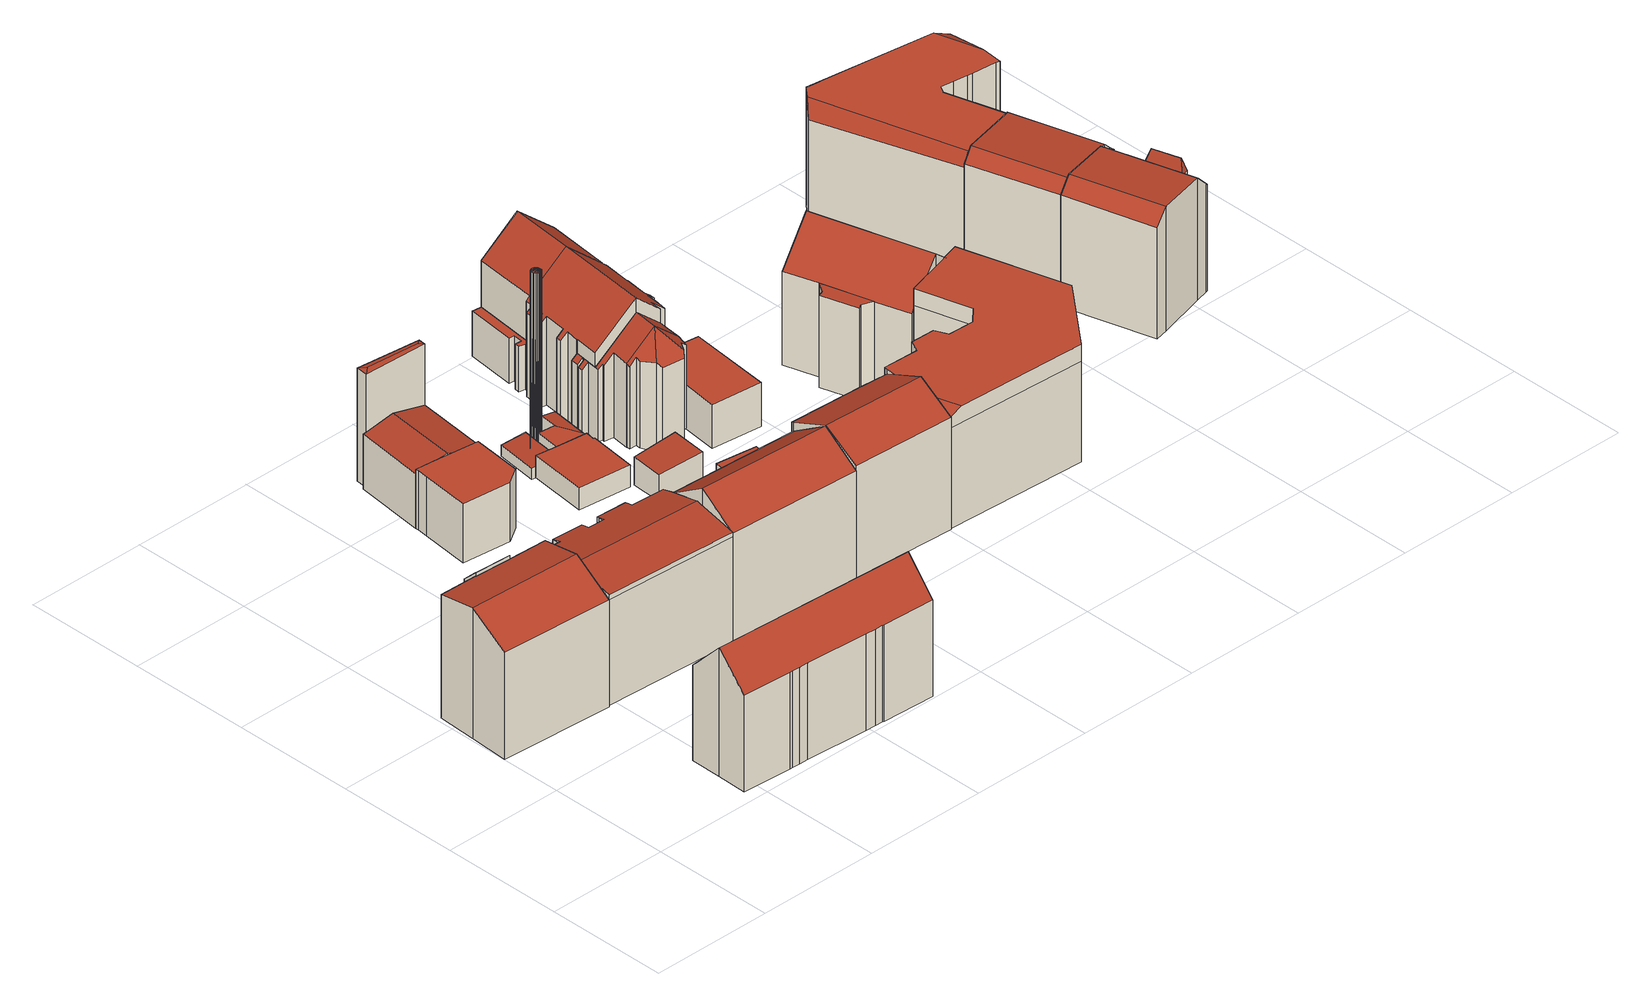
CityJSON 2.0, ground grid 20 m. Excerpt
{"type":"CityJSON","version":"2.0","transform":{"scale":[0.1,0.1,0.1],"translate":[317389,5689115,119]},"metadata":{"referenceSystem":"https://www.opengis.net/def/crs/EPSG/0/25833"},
"CityObjects":{
"building1":{"type":"Building","attributes":{"Gemeindeschluessel":14713000,"Geometrietyp2DReferenz":"3000","function":"31001_9998","roofType":"9999"},"children":["building1-1","building1-2"]},
"building1-1":{"type":"BuildingPart","attributes":{"Dachtyp_tdc":"tdcPolyFlatRoof","Dachneigung":44.52,"QualitaetDacherkennung":35,"Geometrietyp2DReferenz":"3000","roofType":"2100","measuredHeight":20.84},"parents":["building1"],"geometry":[{"type":"MultiSurface","lod":"2","boundaries":[[[0,1,2,3,4]],[[5,6,7,8,9]],[[6,0,4,7]],[[6,5,10,1,0]],[[4,3,11,8,7]],[[12,2,1,10]],[[12,11,3,2]],[[5,9,12,10]],[[9,8,11,12]]],"semantics":{"surfaces":[{"type":"WallSurface"},{"type":"RoofSurface"},{"type":"GroundSurface"},{"type":"ClosureSurface"}],"values":[0,0,0,1,2,0,3,0,3]}}]},
"building1-2":{"type":"BuildingPart","attributes":{"Dachtyp_tdc":"tdcGableRoof","Dachneigung":30.49,"QualitaetDacherkennung":50,"Geometrietyp2DReferenz":"3000","roofType":"3100","measuredHeight":21.43},"parents":["building1"],"geometry":[{"type":"MultiSurface","lod":"2","boundaries":[[[13,14,15,16]],[[14,9,8,15]],[[2,17,18,3]],[[17,19,20,18]],[[19,21,22,20]],[[21,23,24,22]],[[23,13,16,24]],[[19,17,2,12,9,14,13]],[[13,23,21,19]],[[16,15,8,11,3,18,20,22,24]],[[11,8,9,12]],[[2,3,11,12]]],"semantics":{"surfaces":[{"type":"WallSurface"},{"type":"RoofSurface"},{"type":"GroundSurface"},{"type":"ClosureSurface"}],"values":[0,0,0,0,0,0,0,1,1,2,3,3]}}]},
"building2":{"type":"Building","attributes":{"Dachtyp_tdc":"tdcGableRoof","Gemeindeschluessel":14713000,"Dachneigung":47.14,"QualitaetDacherkennung":61,"Geometrietyp2DReferenz":"3000","function":"31001_9998","roofType":"3100","measuredHeight":21.12},"geometry":[{"type":"MultiSurface","lod":"2","boundaries":[[[25,26,27,28]],[[26,29,30,27]],[[29,31,32,30]],[[31,33,34,32]],[[33,35,36,34]],[[35,37,38,36]],[[37,39,40,38]],[[39,41,42,40]],[[41,43,44,42]],[[43,45,46,44]],[[45,47,48,46]],[[47,49,50,48]],[[49,51,52,50]],[[51,53,54,52]],[[53,25,28,54]],[[49,47,45,43,41]],[[41,39,37,35,33,31,29,26,25,53,51,49]],[[28,27,30,32,34,36,38,40,42,44,46,48,50,52,54]]],"semantics":{"surfaces":[{"type":"WallSurface"},{"type":"RoofSurface"},{"type":"GroundSurface"}],"values":[0,0,0,0,0,0,0,0,0,0,0,0,0,0,0,1,1,2]}}]},
"building3":{"type":"Building","attributes":{"Dachtyp_tdc":"tdcFreeFormRoof","Gemeindeschluessel":14713000,"Dachneigung":14.01,"QualitaetDacherkennung":36,"Geometrietyp2DReferenz":"3000","function":"31001_9998","roofType":"5000","measuredHeight":19.44},"geometry":[{"type":"MultiSurface","lod":"2","boundaries":[[[21,55,56,57]],[[55,58,59,56]],[[58,60,61,59]],[[60,62,63,61]],[[62,64,65,63]],[[64,66,67,65]],[[66,68,69,67]],[[68,70,71,69]],[[70,72,73,71]],[[72,74,75,73]],[[74,76,77,75]],[[76,78,79,77]],[[78,80,81,79]],[[80,82,83,81]],[[82,21,57,83]],[[84,85,86,87]],[[88,74,72,89,90,91,64,62,92,93,94,85,84,95,96]],[[76,88,96,78]],[[78,96,95,80]],[[80,95,84,87,82]],[[21,86,85,94,55]],[[55,94,93,58]],[[58,93,92,60]],[[60,92,62]],[[64,91,66]],[[66,91,90,68]],[[68,90,89,70]],[[70,89,72]],[[74,88,76]],[[82,87,86,21]],[[57,56,59,61,63,65,67,69,71,73,75,77,79,81,83]]],"semantics":{"surfaces":[{"type":"WallSurface"},{"type":"RoofSurface"},{"type":"GroundSurface"}],"values":[0,0,0,0,0,0,0,0,0,0,0,0,0,0,0,1,1,0,0,0,0,0,0,0,0,0,0,0,0,0,2]}}]},
"building4":{"type":"Building","attributes":{"Gemeindeschluessel":14713000,"Geometrietyp2DReferenz":"3000","function":"31001_9998","roofType":"9999"},"children":["building4-1","building4-2","building4-3"]},
"building4-1":{"type":"BuildingPart","attributes":{"Dachtyp_tdc":"tdcPolyFlatRoof","Dachneigung":0,"QualitaetDacherkennung":38,"Geometrietyp2DReferenz":"3000","roofType":"1000","measuredHeight":9.65},"parents":["building4"],"geometry":[{"type":"MultiSurface","lod":"2","boundaries":[[[97,98,99,100,101]],[[98,102,103,99]],[[102,104,105,103]],[[104,106,107,105]],[[106,108,109,107]],[[108,110,111,112,109]],[[110,108,106,104,102,98,97,113,114,115]],[[100,99,103,105,107,109,112,116]],[[115,111,110]],[[101,113,97]],[[100,116,114,113,101]],[[116,112,111,115,114]]],"semantics":{"surfaces":[{"type":"WallSurface"},{"type":"RoofSurface"},{"type":"GroundSurface"},{"type":"ClosureSurface"}],"values":[0,0,0,0,0,0,1,2,0,0,3,3]}}]},
"building4-2":{"type":"BuildingPart","attributes":{"Dachtyp_tdc":"tdcFreeFormRoof","Dachneigung":13.26,"QualitaetDacherkennung":15,"Geometrietyp2DReferenz":"3000","roofType":"5000","measuredHeight":18.67},"parents":["building4"],"geometry":[{"type":"MultiSurface","lod":"2","boundaries":[[[117,118,119,120,121]],[[122,123,124,125,126]],[[123,117,121,124]],[[127,123,122]],[[128,127,122,118]],[[128,118,117]],[[127,128,117,123]],[[121,120,129,125,124]],[[126,130,119,118,122]],[[126,125,129,130]],[[129,120,119,130]]],"semantics":{"surfaces":[{"type":"WallSurface"},{"type":"RoofSurface"},{"type":"GroundSurface"},{"type":"ClosureSurface"}],"values":[0,0,0,1,1,1,1,2,0,3,3]}}]},
"building4-3":{"type":"BuildingPart","attributes":{"Dachtyp_tdc":"tdcGableRoof","Dachneigung":14.37,"QualitaetDacherkennung":28,"Geometrietyp2DReferenz":"3000","roofType":"3100","measuredHeight":9.9},"parents":["building4"],"geometry":[{"type":"MultiSurface","lod":"2","boundaries":[[[119,131,132,120]],[[131,101,100,132]],[[111,133,134,112]],[[133,126,125,134]],[[135,113,101,131,119,130]],[[130,126,133,111,115,135]],[[125,129,120,132,100,116,112,134]],[[129,125,126,130]],[[129,130,119,120]],[[114,113,135]],[[116,100,101,113,114]],[[115,114,135]],[[116,114,115,111,112]]],"semantics":{"surfaces":[{"type":"WallSurface"},{"type":"RoofSurface"},{"type":"GroundSurface"},{"type":"ClosureSurface"}],"values":[0,0,0,0,1,1,2,3,3,0,3,0,3]}}]},
"building5":{"type":"Building","attributes":{"Dachtyp_tdc":"tdcGableRoof","Gemeindeschluessel":14713000,"Dachneigung":33.71,"QualitaetDacherkennung":59,"Geometrietyp2DReferenz":"3000","function":"31001_9998","roofType":"3100","measuredHeight":21.84},"geometry":[{"type":"MultiSurface","lod":"2","boundaries":[[[136,137,138,139]],[[137,140,141,138]],[[140,142,143,141]],[[142,144,145,143]],[[144,146,147,145]],[[146,148,149,147]],[[148,136,139,149]],[[144,142,140,137,136]],[[136,148,146,144]],[[139,138,141,143,145,147,149]]],"semantics":{"surfaces":[{"type":"WallSurface"},{"type":"RoofSurface"},{"type":"GroundSurface"}],"values":[0,0,0,0,0,0,0,1,1,2]}}]},
"building6":{"type":"Building","attributes":{"Dachtyp_tdc":"tdcPolyFlatRoof","Gemeindeschluessel":14713000,"Dachneigung":0,"QualitaetDacherkennung":72,"Geometrietyp2DReferenz":"3000","function":"31001_9998","roofType":"1000","measuredHeight":3.54},"geometry":[{"type":"MultiSurface","lod":"2","boundaries":[[[150,151,152,153]],[[151,154,155,152]],[[154,156,157,155]],[[156,158,159,157]],[[158,160,161,159]],[[160,162,163,161]],[[162,150,153,163]],[[162,160,158,156,154,151,150]],[[153,152,155,157,159,161,163]]],"semantics":{"surfaces":[{"type":"WallSurface"},{"type":"RoofSurface"},{"type":"GroundSurface"}],"values":[0,0,0,0,0,0,0,1,2]}}]},
"building7":{"type":"Building","attributes":{"Dachtyp_tdc":"tdcPolyFlatRoof","Gemeindeschluessel":14713000,"Dachneigung":4.31,"QualitaetDacherkennung":55,"Geometrietyp2DReferenz":"3000","function":"31001_9998","roofType":"2100","measuredHeight":2.12},"geometry":[{"type":"MultiSurface","lod":"2","boundaries":[[[164,165,166,167]],[[165,168,169,166]],[[168,170,171,169]],[[170,172,173,171]],[[172,174,175,173]],[[174,164,167,175]],[[174,172,170,168,165,164]],[[167,166,169,171,173,175]]],"semantics":{"surfaces":[{"type":"WallSurface"},{"type":"RoofSurface"},{"type":"GroundSurface"}],"values":[0,0,0,0,0,0,1,2]}}]},
"building8":{"type":"Building","attributes":{"Stand_DGM":"2023","Stand_Basis-DLM":"2022","Gemeindeschluessel":"14713000","ObjektHoehe":29,"Stand_Laserscan":"2023","BodenHoehe":119.95,"Stand_3D-Stadtmodell":"2025","Geometrietyp2DReferenz":1000,"AbsoluteHoehe":148.95,"function":"51002_1290","roofType":"9999","measuredHeight":29},"geometry":[{"type":"MultiSurface","lod":"2","boundaries":[[[176,177,178]],[[176,178,179]],[[176,179,180]],[[176,180,181]],[[176,181,182]],[[176,182,183]],[[176,183,184]],[[176,184,185]],[[176,185,186]],[[176,186,187]],[[176,187,188]],[[176,188,189]],[[176,189,190]],[[176,190,191]],[[176,191,192]],[[176,192,193]],[[176,193,194]],[[176,194,195]],[[178,177,196]],[[178,196,197]],[[177,176,198]],[[177,198,196]],[[176,195,199]],[[176,199,198]],[[195,194,200]],[[195,200,199]],[[194,193,201]],[[194,201,200]],[[193,192,202]],[[193,202,201]],[[192,191,203]],[[192,203,202]],[[191,190,204]],[[191,204,203]],[[190,189,205]],[[190,205,204]],[[189,188,206]],[[189,206,205]],[[188,187,207]],[[188,207,206]],[[187,186,208]],[[187,208,207]],[[186,185,209]],[[186,209,208]],[[185,184,210]],[[185,210,209]],[[184,183,211]],[[184,211,210]],[[183,182,212]],[[183,212,211]],[[182,181,213]],[[182,213,212]],[[181,180,214]],[[181,214,213]],[[180,179,215]],[[180,215,214]],[[179,178,197]],[[179,197,215]],[[215,197,196]],[[215,196,198]],[[215,198,199]],[[215,199,200]],[[215,200,201]],[[215,201,202]],[[215,202,203]],[[215,203,204]],[[215,204,205]],[[215,205,206]],[[215,206,207]],[[215,207,208]],[[215,208,209]],[[215,209,210]],[[215,210,211]],[[215,211,212]],[[215,212,213]],[[215,213,214]]],"semantics":{"surfaces":[{"type":"RoofSurface"},{"type":"WallSurface"},{"type":"GroundSurface"}],"values":[0,0,0,0,0,0,0,0,0,0,0,0,0,0,0,0,0,0,1,1,1,1,1,1,1,1,1,1,1,1,1,1,1,1,1,1,1,1,1,1,1,1,1,1,1,1,1,1,1,1,1,1,1,1,1,1,1,1,2,2,2,2,2,2,2,2,2,2,2,2,2,2,2,2,2,2]}}]},
"building9":{"type":"Building","attributes":{"Gemeindeschluessel":14713000,"Geometrietyp2DReferenz":"3000","function":"31001_9998","roofType":"9999"},"children":["building9-1","building9-2"]},
"building9-1":{"type":"BuildingPart","attributes":{"Dachtyp_tdc":"tdcPolyFlatRoof","Dachneigung":8.33,"QualitaetDacherkennung":67,"Geometrietyp2DReferenz":"3000","roofType":"2100","measuredHeight":3.54},"parents":["building9"],"geometry":[{"type":"MultiSurface","lod":"2","boundaries":[[[216,217,218,219]],[[217,220,161,218]],[[216,219,221,222]],[[222,223,220,217,216]],[[219,218,161,221]],[[221,161,220,223,222]]],"semantics":{"surfaces":[{"type":"WallSurface"},{"type":"RoofSurface"},{"type":"GroundSurface"},{"type":"ClosureSurface"}],"values":[0,0,0,1,2,3]}}]},
"building9-2":{"type":"BuildingPart","attributes":{"Dachtyp_tdc":"tdcPolyFlatRoof","Dachneigung":0,"QualitaetDacherkennung":76,"Geometrietyp2DReferenz":"3000","roofType":"1000","measuredHeight":3.52},"parents":["building9"],"geometry":[{"type":"MultiSurface","lod":"2","boundaries":[[[224,225,159,161,220]],[[225,226,227,159]],[[226,222,221,227]],[[222,226,225,224,223]],[[161,159,227,221]],[[220,223,224]],[[161,221,222,223,220]]],"semantics":{"surfaces":[{"type":"WallSurface"},{"type":"RoofSurface"},{"type":"GroundSurface"},{"type":"ClosureSurface"}],"values":[0,0,0,1,2,0,3]}}]},
"building10":{"type":"Building","attributes":{"Dachtyp_tdc":"tdcPolyFlatRoof","Gemeindeschluessel":14713000,"Dachneigung":3.86,"QualitaetDacherkennung":63,"Geometrietyp2DReferenz":"3000","function":"31001_9998","roofType":"2100","measuredHeight":4.64},"geometry":[{"type":"MultiSurface","lod":"2","boundaries":[[[228,229,230,231]],[[229,232,233,230]],[[232,234,235,233]],[[234,228,231,235]],[[234,232,229,228]],[[231,230,233,235]]],"semantics":{"surfaces":[{"type":"WallSurface"},{"type":"RoofSurface"},{"type":"GroundSurface"}],"values":[0,0,0,0,1,2]}}]},
"building11":{"type":"Building","attributes":{"Gemeindeschluessel":14713000,"Geometrietyp2DReferenz":"3000","function":"31001_9998","roofType":"9999"},"children":["building11-1","building11-2"]},
"building11-1":{"type":"BuildingPart","attributes":{"Dachtyp_tdc":"tdcGableRoof","Dachneigung":24.78,"QualitaetDacherkennung":55,"Geometrietyp2DReferenz":"3000","roofType":"3100","measuredHeight":21.77},"parents":["building11"],"geometry":[{"type":"MultiSurface","lod":"2","boundaries":[[[236,237,238,239]],[[237,240,241,238]],[[240,242,243,244,241]],[[245,246,247]],[[245,248,249,246]],[[248,250,251,249]],[[250,252,253,251]],[[252,254,255,253]],[[254,236,239,255]],[[250,248,245,242,240,237,236]],[[236,254,252,250]],[[239,238,241,244,246,249,251,253,255]],[[247,243,242,245]],[[247,246,244,243]]],"semantics":{"surfaces":[{"type":"WallSurface"},{"type":"RoofSurface"},{"type":"GroundSurface"},{"type":"ClosureSurface"}],"values":[0,0,0,0,0,0,0,0,0,1,1,2,0,3]}}]},
"building11-2":{"type":"BuildingPart","attributes":{"Dachtyp_tdc":"tdcPolyFlatRoof","Dachneigung":6.2,"QualitaetDacherkennung":37,"Geometrietyp2DReferenz":"3000","roofType":"2100","measuredHeight":16.85},"parents":["building11"],"geometry":[{"type":"MultiSurface","lod":"2","boundaries":[[[256,257,258,259]],[[257,260,261,258]],[[260,247,246,261]],[[243,262,263,244]],[[262,264,265,263]],[[264,256,259,265]],[[264,262,243,247,260,257,256]],[[259,258,261,246,244,263,265]],[[244,246,247,243]]],"semantics":{"surfaces":[{"type":"WallSurface"},{"type":"RoofSurface"},{"type":"GroundSurface"},{"type":"ClosureSurface"}],"values":[0,0,0,0,0,0,1,2,3]}}]},
"building12":{"type":"Building","attributes":{"Dachtyp_tdc":"tdcPolyFlatRoof","Gemeindeschluessel":14713000,"Dachneigung":8.01,"QualitaetDacherkennung":72,"Geometrietyp2DReferenz":"3000","function":"31001_9998","roofType":"2100","measuredHeight":3.77},"geometry":[{"type":"MultiSurface","lod":"2","boundaries":[[[266,267,268,269]],[[267,270,271,268]],[[270,272,273,271]],[[272,266,269,273]],[[272,270,267,266]],[[269,268,271,273]]],"semantics":{"surfaces":[{"type":"WallSurface"},{"type":"RoofSurface"},{"type":"GroundSurface"}],"values":[0,0,0,0,1,2]}}]},
"building13":{"type":"Building","attributes":{"name":"Katholisch-apostolische Kirche","Gemeindeschluessel":14713000,"QualitaetDacherkennung":100,"Geometrietyp2DReferenz":"3000","function":"31001_3041","roofType":"9999"},"children":["building13-1","building13-2","building13-3","building13-4","building13-5","building13-6"]},
"building13-1":{"type":"BuildingPart","attributes":{"Dachtyp_tdc":"tdcTentRoof","Dachneigung":42.34,"QualitaetDacherkennung":100,"Geometrietyp2DReferenz":"3000","roofType":"3500","measuredHeight":17.84},"parents":["building13"],"geometry":[{"type":"MultiSurface","lod":"2","boundaries":[[[274,275,276,277]],[[278,279,280,281]],[[279,282,283,280]],[[282,284,285,283]],[[284,286,287,285]],[[286,288,289,287]],[[288,290,291,289]],[[290,292,293,291]],[[292,294,295,293]],[[294,274,277,295]],[[284,282,279,278,296]],[[296,290,288,286,284]],[[296,275,274,294,292,290]],[[277,276,297,281,280,283,285,287,289,291,293,295]],[[275,296,297,276]],[[296,278,281,297]]],"semantics":{"surfaces":[{"type":"WallSurface"},{"type":"RoofSurface"},{"type":"GroundSurface"},{"type":"ClosureSurface"}],"values":[0,0,0,0,0,0,0,0,0,0,1,1,1,2,3,3]}}]},
"building13-2":{"type":"BuildingPart","attributes":{"Dachtyp_tdc":"tdcGableRoof","Dachneigung":41.23,"QualitaetDacherkennung":100,"Geometrietyp2DReferenz":"3000","roofType":"3100","measuredHeight":20.53},"parents":["building13"],"geometry":[{"type":"MultiSurface","lod":"2","boundaries":[[[298,299,300,301,302,303]],[[299,304,305,300]],[[304,306,307,305]],[[306,308,309,307]],[[308,310,311,309]],[[310,312,313,311]],[[312,314,315,313]],[[314,316,317,318,319,315]],[[320,321,322,323,324,325]],[[321,326,327,322]],[[326,328,329,327]],[[328,330,331,329]],[[330,332,333,331]],[[332,334,335,333]],[[334,336,337,335]],[[336,338,339,337]],[[338,340,341,339]],[[340,342,343,341]],[[342,344,345,343]],[[344,346,347,345]],[[346,348,349,350,347]],[[351,352,348,346,344,342,340,338,336,334,332,330,328,326,321,320,353,354,355]],[[355,316,314,312,310,308,306,304,299,298,356,357,358,351]],[[359,301,300,305,307,309,311,313,315,319,360,361,362,323,322,327,329,331,333,335,337,339,341,343,345,347,350,363,364,365,366]],[[298,303,367,356]],[[302,301,359,368]],[[303,302,368,367]],[[360,319,318,369]],[[370,317,316,355]],[[370,369,318,317]],[[354,371,370,355]],[[372,361,360,369]],[[369,370,371,372]],[[362,361,372,373]],[[374,371,354,353]],[[374,373,372,371]],[[320,325,374,353]],[[324,323,362,373]],[[325,324,373,374]],[[375,349,348,352]],[[375,363,350,349]],[[364,363,375,352,351]],[[358,376,377,365,364,351]],[[357,378,376,358]],[[379,366,365,377]],[[378,379,377,376]],[[359,366,379,368]],[[367,378,357,356]],[[367,368,379,378]]],"semantics":{"surfaces":[{"type":"WallSurface"},{"type":"RoofSurface"},{"type":"GroundSurface"},{"type":"ClosureSurface"}],"values":[0,0,0,0,0,0,0,0,0,0,0,0,0,0,0,0,0,0,0,0,0,1,1,2,0,0,3,0,0,3,0,0,3,0,0,3,0,0,3,0,3,3,3,0,0,3,0,0,3]}}]},
"building13-3":{"type":"BuildingPart","attributes":{"Dachtyp_tdc":"tdcPolyFlatRoof","Dachneigung":0,"QualitaetDacherkennung":100,"Geometrietyp2DReferenz":"3000","roofType":"1000","measuredHeight":7.32},"parents":["building13"],"geometry":[{"type":"MultiSurface","lod":"2","boundaries":[[[380,381,382,383]],[[381,384,385,382]],[[384,386,387,385]],[[386,388,389,387]],[[388,390,391,389]],[[390,392,393,391]],[[392,394,395,393]],[[394,396,397,395]],[[396,398,399,397]],[[398,400,401,399]],[[400,402,403,401]],[[402,303,302,403]],[[367,303,402,400,398,396,394,392,390,388,386,384,381,380,376,378]],[[379,377,383,382,385,387,389,391,393,395,397,399,401,403,302,368]],[[377,379,378,376]],[[383,377,376,380]],[[368,302,303,367]],[[379,368,367,378]]],"semantics":{"surfaces":[{"type":"WallSurface"},{"type":"RoofSurface"},{"type":"GroundSurface"},{"type":"ClosureSurface"}],"values":[0,0,0,0,0,0,0,0,0,0,0,0,1,2,3,3,3,3]}}]},
"building13-4":{"type":"BuildingPart","attributes":{"Dachtyp_tdc":"tdcPolyFlatRoof","Dachneigung":0,"QualitaetDacherkennung":100,"Geometrietyp2DReferenz":"3000","roofType":"1000","measuredHeight":7.46},"parents":["building13"],"geometry":[{"type":"MultiSurface","lod":"2","boundaries":[[[349,404,405,350]],[[404,406,407,405]],[[406,408,409,407]],[[408,410,411,409]],[[410,412,413,411]],[[412,414,415,413]],[[414,416,417,415]],[[416,418,419,417]],[[418,416,414,412,410,408,406,404,349,375]],[[363,350,405,407,409,411,413,415,417,419]],[[350,363,375,349]],[[419,418,375,363]]],"semantics":{"surfaces":[{"type":"WallSurface"},{"type":"RoofSurface"},{"type":"GroundSurface"},{"type":"ClosureSurface"}],"values":[0,0,0,0,0,0,0,0,1,2,3,3]}}]},
"building13-5":{"type":"BuildingPart","attributes":{"Dachtyp_tdc":"tdcGableRoof","Dachneigung":41.23,"QualitaetDacherkennung":100,"Geometrietyp2DReferenz":"3000","roofType":"3100","measuredHeight":20.52},"parents":["building13"],"geometry":[{"type":"MultiSurface","lod":"2","boundaries":[[[420,421,422,419,418]],[[421,423,380,383,424,422]],[[421,420,352,351]],[[351,425,423,421]],[[364,363,419,422,424,365]],[[352,375,363,364,351]],[[418,375,352,420]],[[418,419,363,375]],[[365,424,383,377]],[[376,380,423,425,358]],[[376,377,383,380]],[[358,425,351]],[[364,365,377,376,358,351]]],"semantics":{"surfaces":[{"type":"WallSurface"},{"type":"RoofSurface"},{"type":"GroundSurface"},{"type":"ClosureSurface"}],"values":[0,0,1,1,2,3,0,3,0,0,3,0,3]}}]},
"building13-6":{"type":"BuildingPart","attributes":{"Dachtyp_tdc":"tdcGableRoof","Dachneigung":41.24,"QualitaetDacherkennung":100,"Geometrietyp2DReferenz":"3000","roofType":"3100","measuredHeight":17.86},"parents":["building13"],"geometry":[{"type":"MultiSurface","lod":"2","boundaries":[[[426,427,428,429]],[[427,430,431,428]],[[430,432,433,431]],[[432,434,435,433]],[[434,436,437,435]],[[436,438,439,437]],[[438,440,441,439]],[[440,442,443,441]],[[442,444,445,443]],[[444,325,324,445]],[[317,278,281,446,318]],[[275,447,448,449,276]],[[447,426,429,448]],[[296,278,317,370]],[[370,371,374,325,444,442,440,438,436,434,432,430,427,426,447,275,296]],[[429,428,431,433,435,437,439,441,443,445,324,373,372,369,318,446,450,449,448]],[[373,324,325,374]],[[372,373,374,371]],[[369,372,371,370]],[[317,318,369,370]],[[450,446,281,297]],[[281,278,296,297]],[[276,449,450,297]],[[297,296,275,276]]],"semantics":{"surfaces":[{"type":"WallSurface"},{"type":"RoofSurface"},{"type":"GroundSurface"},{"type":"ClosureSurface"}],"values":[0,0,0,0,0,0,0,0,0,0,0,0,0,1,1,2,3,3,3,3,0,3,0,3]}}]},
"building14":{"type":"Building","attributes":{"name":"Katholisch-apostolische Kirche","Dachtyp_tdc":"tdcPolyFlatRoof","Gemeindeschluessel":14713000,"Dachneigung":0,"QualitaetDacherkennung":100,"Geometrietyp2DReferenz":"3000","function":"31001_9998","roofType":"1000","measuredHeight":7.25},"geometry":[{"type":"MultiSurface","lod":"2","boundaries":[[[451,452,453,454]],[[452,455,456,453]],[[455,457,458,456]],[[457,459,460,458]],[[459,461,462,460]],[[461,463,464,462]],[[463,465,466,464]],[[465,451,454,466]],[[465,463,461,459,457,455,452,451]],[[454,453,456,458,460,462,464,466]]],"semantics":{"surfaces":[{"type":"WallSurface"},{"type":"RoofSurface"},{"type":"GroundSurface"}],"values":[0,0,0,0,0,0,0,0,1,2]}}]},
"building15":{"type":"Building","attributes":{"Dachtyp_tdc":"tdcPolyFlatRoof","Gemeindeschluessel":14713000,"Dachneigung":9.38,"QualitaetDacherkennung":43,"Geometrietyp2DReferenz":"3000","function":"31001_9998","roofType":"2100","measuredHeight":3.77},"geometry":[{"type":"MultiSurface","lod":"2","boundaries":[[[467,468,469,462]],[[468,470,471,469]],[[470,472,466,471]],[[472,467,462,466]],[[472,470,468,467]],[[462,469,471,466]]],"semantics":{"surfaces":[{"type":"WallSurface"},{"type":"RoofSurface"},{"type":"GroundSurface"}],"values":[0,0,0,0,1,2]}}]},
"building16":{"type":"Building","attributes":{"Dachtyp_tdc":"tdcFreeFormRoof","Gemeindeschluessel":14713000,"Dachneigung":0.407,"QualitaetDacherkennung":38,"Geometrietyp2DReferenz":"3000","function":"31001_9998","roofType":"5000","measuredHeight":19.41},"geometry":[{"type":"MultiSurface","lod":"2","boundaries":[[[473,474,475,476]],[[474,477,478,475]],[[477,479,480,478]],[[479,481,482,480]],[[481,483,484,482]],[[483,485,486,484]],[[485,487,488,486]],[[487,489,490,488]],[[489,491,492,490]],[[491,493,494,492]],[[493,495,496,494]],[[495,497,498,496]],[[497,473,476,498]],[[499,500,501,474]],[[502,503,504]],[[500,505,506,507,508,509,510,511,512,513,503,502,514,501]],[[474,501,514,477]],[[477,514,502,504,479]],[[479,504,503,513,481]],[[481,513,512,483]],[[483,512,511,485]],[[485,511,510,487]],[[487,510,509,489]],[[489,509,508,491]],[[491,508,507,493]],[[493,507,506,495]],[[495,506,505,497]],[[497,505,500,499,473]],[[473,499,474]],[[476,475,478,480,482,484,486,488,490,492,494,496,498]]],"semantics":{"surfaces":[{"type":"WallSurface"},{"type":"RoofSurface"},{"type":"GroundSurface"}],"values":[0,0,0,0,0,0,0,0,0,0,0,0,0,1,1,1,0,0,0,0,0,0,0,0,0,0,0,0,0,2]}}]},
"building17":{"type":"Building","attributes":{"Gemeindeschluessel":14713000,"Geometrietyp2DReferenz":"3000","function":"31001_9998","roofType":"9999"},"children":["building17-1","building17-2"]},
"building17-1":{"type":"BuildingPart","attributes":{"Dachtyp_tdc":"tdcPolyFlatRoof","Dachneigung":8.04,"QualitaetDacherkennung":56,"Geometrietyp2DReferenz":"3000","roofType":"2100","measuredHeight":15.46},"parents":["building17"],"geometry":[{"type":"MultiSurface","lod":"2","boundaries":[[[515,516,517]],[[515,518,519,516]],[[518,520,521,519]],[[520,522,523,521]],[[522,524,525,523]],[[524,526,527,528,525]],[[526,524,522,520,518,515]],[[516,519,521,523,525,528]],[[515,517,527,526]],[[517,516,528,527]]],"semantics":{"surfaces":[{"type":"WallSurface"},{"type":"RoofSurface"},{"type":"GroundSurface"},{"type":"ClosureSurface"}],"values":[0,0,0,0,0,0,1,2,0,3]}}]},
"building17-2":{"type":"BuildingPart","attributes":{"Dachtyp_tdc":"tdcGableRoof","Dachneigung":40.9,"QualitaetDacherkennung":68,"Geometrietyp2DReferenz":"3000","roofType":"3100","measuredHeight":21.23},"parents":["building17"],"geometry":[{"type":"MultiSurface","lod":"2","boundaries":[[[527,526,528]],[[526,529,530,528]],[[529,531,532,530]],[[531,533,534,532]],[[533,535,536,534]],[[535,537,538,536]],[[537,539,540,538]],[[539,541,542,540]],[[541,517,516,542]],[[537,535,533,531]],[[531,529,526,527,517,541,539,537]],[[516,528,530,532,534,536,538,540,542]],[[527,528,516,517]]],"semantics":{"surfaces":[{"type":"WallSurface"},{"type":"RoofSurface"},{"type":"GroundSurface"},{"type":"ClosureSurface"}],"values":[0,0,0,0,0,0,0,0,0,1,1,2,3]}}]},
"building18":{"type":"Building","attributes":{"Gemeindeschluessel":14713000,"Geometrietyp2DReferenz":"3000","function":"31001_9998","roofType":"9999"},"children":["building18-1","building18-2"]},
"building18-1":{"type":"BuildingPart","attributes":{"Dachtyp_tdc":"tdcCutGableRoof","Dachneigung":2.86,"QualitaetDacherkennung":80,"Geometrietyp2DReferenz":"3000","roofType":"9999","measuredHeight":20.41},"parents":["building18"],"geometry":[{"type":"MultiSurface","lod":"2","boundaries":[[[543,544,545,546]],[[544,547,548,545]],[[549,550,551,552]],[[550,553,554,551]],[[553,555,556,554]],[[555,557,558,556]],[[557,559,560,558]],[[559,561,562,560]],[[561,563,564,562]],[[563,565,566,564]],[[565,567,568,566]],[[567,543,546,568]],[[557,555,553,550,549,547,544,543,567]],[[565,563,561,559]],[[567,565,559,557]],[[546,545,548,552,551,554,556,558,560,562,564,566,568]],[[549,552,548,547]]],"semantics":{"surfaces":[{"type":"WallSurface"},{"type":"RoofSurface"},{"type":"GroundSurface"},{"type":"ClosureSurface"}],"values":[0,0,0,0,0,0,0,0,0,0,0,0,1,1,1,2,3]}}]},
"building18-2":{"type":"BuildingPart","attributes":{"Dachtyp_tdc":"tdcFreeFormRoof","Dachneigung":74.32,"QualitaetDacherkennung":33,"Geometrietyp2DReferenz":"3000","roofType":"5000","measuredHeight":19.9},"parents":["building18"],"geometry":[{"type":"MultiSurface","lod":"2","boundaries":[[[569,570,571,572]],[[570,573,552,571]],[[573,549,552]],[[569,572,548,547]],[[574,573,570]],[[575,574,570,569]],[[575,569,547]],[[574,575,547,573]],[[572,571,552,548]],[[549,573,547]],[[547,548,552,549]]],"semantics":{"surfaces":[{"type":"WallSurface"},{"type":"RoofSurface"},{"type":"GroundSurface"},{"type":"ClosureSurface"}],"values":[0,0,0,0,1,1,1,1,2,0,3]}}]},
"building19":{"type":"Building","attributes":{"Gemeindeschluessel":14713000,"Geometrietyp2DReferenz":"3000","function":"31001_9998","roofType":"9999"},"children":["building19-1","building19-2"]},
"building19-1":{"type":"BuildingPart","attributes":{"Dachtyp_tdc":"tdcCutGableRoof","Dachneigung":2.68,"QualitaetDacherkennung":86,"Geometrietyp2DReferenz":"3000","roofType":"9999","measuredHeight":19.78},"parents":["building19"],"geometry":[{"type":"MultiSurface","lod":"2","boundaries":[[[576,577,578,579,580]],[[581,582,583,584]],[[582,585,586,583]],[[585,587,588,586]],[[587,589,590,588]],[[589,563,591,590]],[[563,592,593,591]],[[592,594,595,593]],[[594,596,597,595]],[[596,598,599,597]],[[598,576,580,599]],[[594,592,563,589]],[[587,585,582,581,577,576,598]],[[589,587,598,596,594]],[[580,579,584,583,586,588,590,591,593,595,597,599]],[[577,579,578]],[[581,584,579,577]]],"semantics":{"surfaces":[{"type":"WallSurface"},{"type":"RoofSurface"},{"type":"GroundSurface"},{"type":"ClosureSurface"}],"values":[0,0,0,0,0,0,0,0,0,0,0,1,1,1,2,3,3]}}]},
"building19-2":{"type":"BuildingPart","attributes":{"Dachtyp_tdc":"tdcPolyFlatRoof","Dachneigung":43.07,"QualitaetDacherkennung":60,"Geometrietyp2DReferenz":"3000","roofType":"2100","measuredHeight":17.02},"parents":["building19"],"geometry":[{"type":"MultiSurface","lod":"2","boundaries":[[[578,600,601,579]],[[600,602,603,601]],[[602,604,605,603]],[[604,581,584,605]],[[604,602,600,578,577,581]],[[605,579,601,603,605,584]],[[577,579,605,604,581]],[[578,579,577]]],"semantics":{"surfaces":[{"type":"WallSurface"},{"type":"RoofSurface"},{"type":"GroundSurface"},{"type":"ClosureSurface"}],"values":[0,0,0,0,1,2,3,3]}}]},
"building20":{"type":"Building","attributes":{"Dachtyp_tdc":"tdcFreeFormRoof","Gemeindeschluessel":14713000,"Dachneigung":0.636,"QualitaetDacherkennung":50,"Geometrietyp2DReferenz":"3000","function":"31001_9998","roofType":"5000","measuredHeight":19.36},"geometry":[{"type":"MultiSurface","lod":"2","boundaries":[[[606,607,608,609]],[[607,610,611,608]],[[610,612,613,611]],[[612,614,615,613]],[[614,616,617,615]],[[616,618,619,617]],[[618,620,621,619]],[[620,622,623,621]],[[622,624,625,623]],[[624,626,627,625]],[[626,628,629,627]],[[628,630,631,629]],[[630,606,609,631]],[[626,632,633,628]],[[634,606,635]],[[632,624,622,620,618,616,614,612,610,607,634,635,630,633]],[[606,630,635]],[[607,606,634]],[[630,628,633]],[[626,624,632]],[[609,608,611,613,615,617,619,621,623,625,627,629,631]]],"semantics":{"surfaces":[{"type":"WallSurface"},{"type":"RoofSurface"},{"type":"GroundSurface"}],"values":[0,0,0,0,0,0,0,0,0,0,0,0,0,1,1,1,0,0,0,0,2]}}]}
},
"vertices":[
[134,448,189],[132,424,212],[132,424,206],[132,424,4],[134,448,4],[72,428,211],[73,451,189],[73,451,4],[72,428,4],[72,428,206],[72,427,212],[72,427,4],[72,427,206],
[5,365,218],[8,429,206],[8,429,4],[5,365,4],[196,422,206],[196,422,4],[192,357,218],[192,357,4],[187,290,179],[187,290,4],[1,300,180],[1,300,4],
[423,8,163],[411,8,163],[411,8,5],[423,8,5],[394,9,163],[394,9,5],[291,15,163],[291,15,5],[276,15,163],[276,15,5],[263,16,163],[263,16,5],[259,16,163],[259,16,5],[177,21,163],[177,21,5],[178,70,216],[178,70,5],[179,121,162],[179,121,5],[349,112,161],[349,112,5],[519,103,162],[519,103,5],[516,53,216],[516,53,5],[513,3,163],[513,3,5],[426,7,163],[426,7,5],
[196,422,179],[196,422,6],[187,290,6],[196,431,179],[196,431,6],[231,429,179],[231,429,6],[232,444,179],[232,444,6],[283,441,179],[283,441,6],[282,426,179],[282,426,6],[310,425,179],[310,425,6],[311,436,179],[311,436,6],[311,440,179],[311,440,6],[361,437,179],[361,437,6],[360,423,179],[360,423,6],[415,420,179],[415,420,6],[415,404,179],[415,404,6],[408,279,179],[408,279,6],[412,351,200],[192,362,200],[187,290,187],[408,279,187],[360,423,183],[311,436,180],[310,425,183],[282,426,183],[231,429,183],[196,431,183],[196,422,185],[415,404,187],[415,420,183],
[394,753,104],[385,672,104],[385,672,7],[394,753,7],[394,753,93],[358,655,104],[358,655,7],[278,663,104],[278,663,7],[287,742,104],[287,742,7],[289,760,104],[289,760,7],[289,765,104],[289,765,96],[289,765,7],[352,758,104],[343,759,104],[329,761,104],[343,759,7],
[415,888,192],[414,876,192],[414,876,92],[414,876,7],[415,888,7],[308,880,192],[310,899,192],[310,899,7],[308,880,7],[308,880,98],[319,889,194],[408,882,193],[356,878,7],[356,878,106],
[400,753,92],[400,753,7],[303,880,97],[303,880,7],[343,759,106],
[411,341,226],[415,404,184],[415,404,8],[411,341,8],[420,404,184],[420,404,8],[634,393,184],[634,393,8],[631,329,226],[631,329,8],[628,267,185],[628,267,8],[408,279,185],[408,279,8],
[570,710,45],[560,631,45],[560,631,9],[570,710,9],[474,641,45],[474,641,9],[485,736,45],[485,736,9],[520,731,45],[520,731,9],[570,725,45],[570,725,9],[568,710,45],[568,710,9],
[520,731,29],[485,736,27],[485,736,8],[520,731,8],[479,737,26],[479,737,8],[488,805,26],[488,805,8],[529,800,29],[529,800,8],[525,772,29],[525,772,8],
[541,787,299],[541,789,299],[539,791,299],[537,792,299],[535,793,299],[533,793,299],[531,792,299],[529,791,299],[527,789,299],[527,787,299],[527,784,299],[527,782,299],[529,780,299],[531,779,299],[533,778,299],[535,778,299],[537,779,299],[539,780,299],[541,782,299],[541,784,299],[541,789,9],[539,791,9],[541,787,9],[541,784,9],[541,782,9],[539,780,9],[537,779,9],[535,778,9],[533,778,9],[531,779,9],[529,780,9],[527,782,9],[527,784,9],[527,787,9],[527,789,9],[529,791,9],[531,792,9],[533,793,9],[535,793,9],[537,792,9],
[556,797,44],[579,795,41],[579,795,9],[556,797,9],[570,725,41],[553,769,9],[553,769,44],[554,765,44],
[570,725,44],[520,731,44],[525,772,44],[525,772,9],
[564,581,52],[567,631,55],[567,631,9],[564,581,9],[646,633,56],[646,633,9],[644,578,52],[644,578,9],
[631,329,227],[634,393,198],[634,393,10],[631,329,10],[635,398,196],[635,398,10],[691,395,196],[691,395,178],[691,395,10],[761,392,196],[761,392,10],[761,392,178],[805,389,196],[805,389,10],[802,321,227],[802,321,10],[798,259,193],[798,259,10],[628,267,193],[628,267,10],
[743,411,176],[748,405,177],[748,405,10],[743,411,10],[747,392,178],[747,392,10],[692,408,177],[692,408,10],[696,414,176],[696,414,10],
[639,486,37],[643,551,47],[643,551,9],[639,486,9],[710,543,46],[710,543,9],[707,482,37],[707,482,9],
[617,691,147],[618,697,149],[618,697,13],[617,691,13],[706,688,155],[705,672,150],[705,672,13],[706,688,13],[696,673,157],[696,673,13],[684,656,160],[684,656,13],[678,648,153],[678,648,13],[642,653,153],[642,653,13],[638,660,159],[638,660,13],[629,683,155],[629,683,13],[629,690,158],[629,690,13],[665,692,191],[665,692,13],
[750,831,153],[746,795,153],[746,795,9],[750,831,9],[750,831,10],[750,831,83],[756,794,145],[756,794,9],[755,785,145],[755,785,9],[744,786,154],[744,786,9],[743,771,154],[743,771,9],[740,749,154],[740,749,9],[713,752,178],[713,752,9],[711,728,178],[711,728,155],[711,728,12],[711,728,9],[605,780,153],[608,800,154],[608,800,9],[605,780,9],[605,780,12],[605,780,130],[597,802,144],[597,802,9],[598,811,144],[598,811,9],[609,810,154],[609,810,9],[613,846,154],[613,846,9],[602,847,145],[602,847,9],[604,857,145],[604,857,9],[614,855,154],[614,855,9],[615,866,154],[615,866,9],[606,867,146],[606,867,9],[608,879,146],[608,879,9],[617,878,154],[617,878,9],[618,890,154],[618,890,83],[618,890,9],[686,883,214],[624,890,160],[606,780,154],[601,740,154],[670,732,214],[749,831,154],[754,876,154],[748,877,159],[749,831,9],[670,732,9],[601,740,9],[606,780,9],[624,890,9],[686,883,9],[748,877,9],[754,876,9],[749,831,83],[749,831,10],[670,732,12],[670,732,191],[601,740,131],[601,740,12],[606,780,12],[606,780,131],[624,890,83],[748,877,83],[748,877,10],[754,876,83],[754,876,10],
[759,981,83],[773,979,83],[773,979,10],[759,981,10],[773,976,83],[773,976,10],[765,899,83],[765,899,10],[758,900,83],[758,900,10],[756,885,83],[756,885,10],[766,884,83],[766,884,10],[765,875,83],[765,875,10],[755,876,83],[755,876,10],[751,840,83],[751,840,10],[761,839,83],[761,839,10],[760,830,83],[760,830,10],
[618,892,83],[618,892,9],[608,894,83],[608,894,9],[609,902,83],[609,902,9],[619,901,83],[619,901,9],[621,916,83],[621,916,9],[612,917,83],[612,917,9],[621,997,83],[621,997,9],[636,995,83],[636,995,9],
[636,995,160],[697,988,214],[697,988,9],[759,981,160],[759,981,9],[748,877,160],
[606,728,136],[607,732,136],[607,732,12],[606,728,12],[599,733,130],[599,733,12],[602,755,130],[602,755,12],[592,756,121],[592,756,12],[593,765,121],[593,765,12],[603,764,130],[603,764,12],[604,767,130],[604,767,12],[595,768,123],[595,768,12],[597,781,123],[597,781,12],[706,688,12],[622,726,150],[622,726,12],[618,697,12],[665,692,12],
[796,742,84],[781,606,84],[781,606,12],[796,742,12],[698,615,84],[698,615,12],[705,672,84],[705,672,12],[713,752,84],[713,752,12],[740,749,84],[740,749,12],[753,747,84],[753,747,12],[772,745,84],[772,745,12],
[740,749,46],[743,771,50],[743,771,12],[774,767,50],[774,767,12],[772,745,46],
[1086,533,176],[1132,373,176],[1132,373,11],[1086,533,11],[1031,248,176],[1031,248,11],[798,259,176],[798,259,11],[805,389,176],[805,389,11],[806,395,176],[806,395,11],[863,392,176],[863,392,11],[872,411,176],[872,411,11],[912,410,176],[912,410,11],[921,389,176],[921,389,11],[963,387,176],[963,387,11],[986,409,176],[986,409,11],[961,498,176],[961,498,11],[1086,533,177],[1068,528,205],[1117,354,205],[817,258,203],[801,313,203],[798,259,194],[961,498,204],[986,409,204],[963,387,204],[921,389,204],[912,410,204],[872,411,204],[863,392,204],[806,395,203],[805,389,203],[1031,248,204],
[940,552,166],[940,552,12],[940,552,165],[923,561,164],[923,561,12],[918,557,163],[918,557,12],[900,617,163],[900,617,12],[908,619,164],[908,619,12],[917,634,166],[917,634,165],[917,634,12],
[901,689,165],[901,689,12],[965,708,224],[965,708,12],[1032,727,163],[1032,727,12],[1086,533,164],[1086,533,12],[1019,514,224],[1019,514,12],[961,498,171],[961,498,12],[956,496,166],[956,496,12],
[1390,561,185],[1404,510,185],[1404,510,9],[1390,561,9],[1405,510,185],[1405,510,9],[1421,453,184],[1424,443,184],[1424,443,9],[1421,453,9],[1432,417,184],[1432,417,9],[1429,416,187],[1429,416,9],[1408,411,209],[1408,411,9],[1328,389,213],[1328,389,9],[1306,384,191],[1306,384,9],[1266,528,192],[1266,528,9],[1287,534,213],[1287,534,9],[1367,555,209],[1367,555,9],
[1418,513,185],[1434,457,185],[1434,457,9],[1418,513,9],[1421,453,185],[1426,461,208],[1413,505,208],
[1360,709,181],[1371,671,181],[1371,671,180],[1371,671,12],[1360,709,12],[1391,595,182],[1400,563,183],[1400,563,12],[1391,595,12],[1390,561,192],[1390,561,12],[1378,558,205],[1378,558,12],[1283,533,210],[1283,533,12],[1266,528,12],[1225,671,191],[1225,671,12],[1243,677,210],[1243,677,12],[1336,702,205],[1336,702,12],[1337,703,205],[1337,703,12],
[1380,674,172],[1380,674,12],[1396,618,172],[1396,618,12],[1386,615,182],[1386,615,12],
[1426,904,188],[1415,797,202],[1415,797,11],[1426,904,11],[1409,798,203],[1409,798,11],[1369,802,203],[1369,802,11],[1360,803,203],[1360,803,11],[1337,806,203],[1337,806,11],[1316,809,203],[1316,809,11],[1309,797,204],[1309,797,11],[1335,705,204],[1335,705,11],[1336,702,204],[1336,702,11],[1225,671,185],[1225,671,11],[1158,901,180],[1158,901,11],[1185,933,205],[1185,933,11],[1236,675,205],[1170,915,205],[1419,833,202],[1398,907,202]
]}
